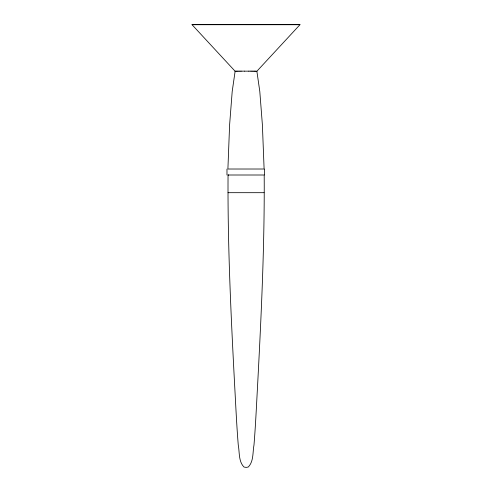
<?xml version="1.0" encoding="UTF-8"?>
<svg xmlns="http://www.w3.org/2000/svg" width="492" height="492" viewBox="0 0 492 492"><rect width="100%" height="100%" fill="white"/><g stroke="black" fill="none" stroke-linecap="round" stroke-linejoin="round"><path stroke-width="0.74" d="M253.657 71.149L256.873 71.211L259.801 91.475L262.396 124.937L264.106 169.014L227.901 169.02L229.604 124.937L232.199 91.475L235.127 71.205L238.282 71.143M256.873 71.242L299.985 24.68L192.015 24.674L235.127 71.242M228.048 175.004L264.198 175.004C264.641 245.545 261.258 316.03 257.537 386.454C256.449 405.986 255.582 425.531 253.983 445.032C252.587 452.265 253.823 461.404 248.269 467.037L246.123 467.4L243.977 467.037C238.423 461.404 239.659 452.265 238.263 445.032C236.664 425.531 235.797 405.986 234.715 386.454C230.988 316.03 227.605 245.545 228.048 175.004L228.663 175.011M264.044 192.692L228.048 192.686L228.663 192.692M299.985 24.68L192.015 24.674M236.56 71.192L237.347 71.186M238.282 71.174L239.346 71.137M239.346 71.168L240.52 71.131M240.52 71.162L241.793 71.125M241.793 71.156L244.536 71.119M244.536 71.156L248.767 71.156M248.767 71.125L250.12 71.162M250.12 71.125L251.394 71.168M251.394 71.131L252.581 71.174M252.581 71.137L253.657 71.18M254.598 71.186L255.391 71.199M235.514 71.229L235.127 71.205M264.628 169.057L264.628 175.011M226.978 169.057L226.978 175.004"/></g></svg>
